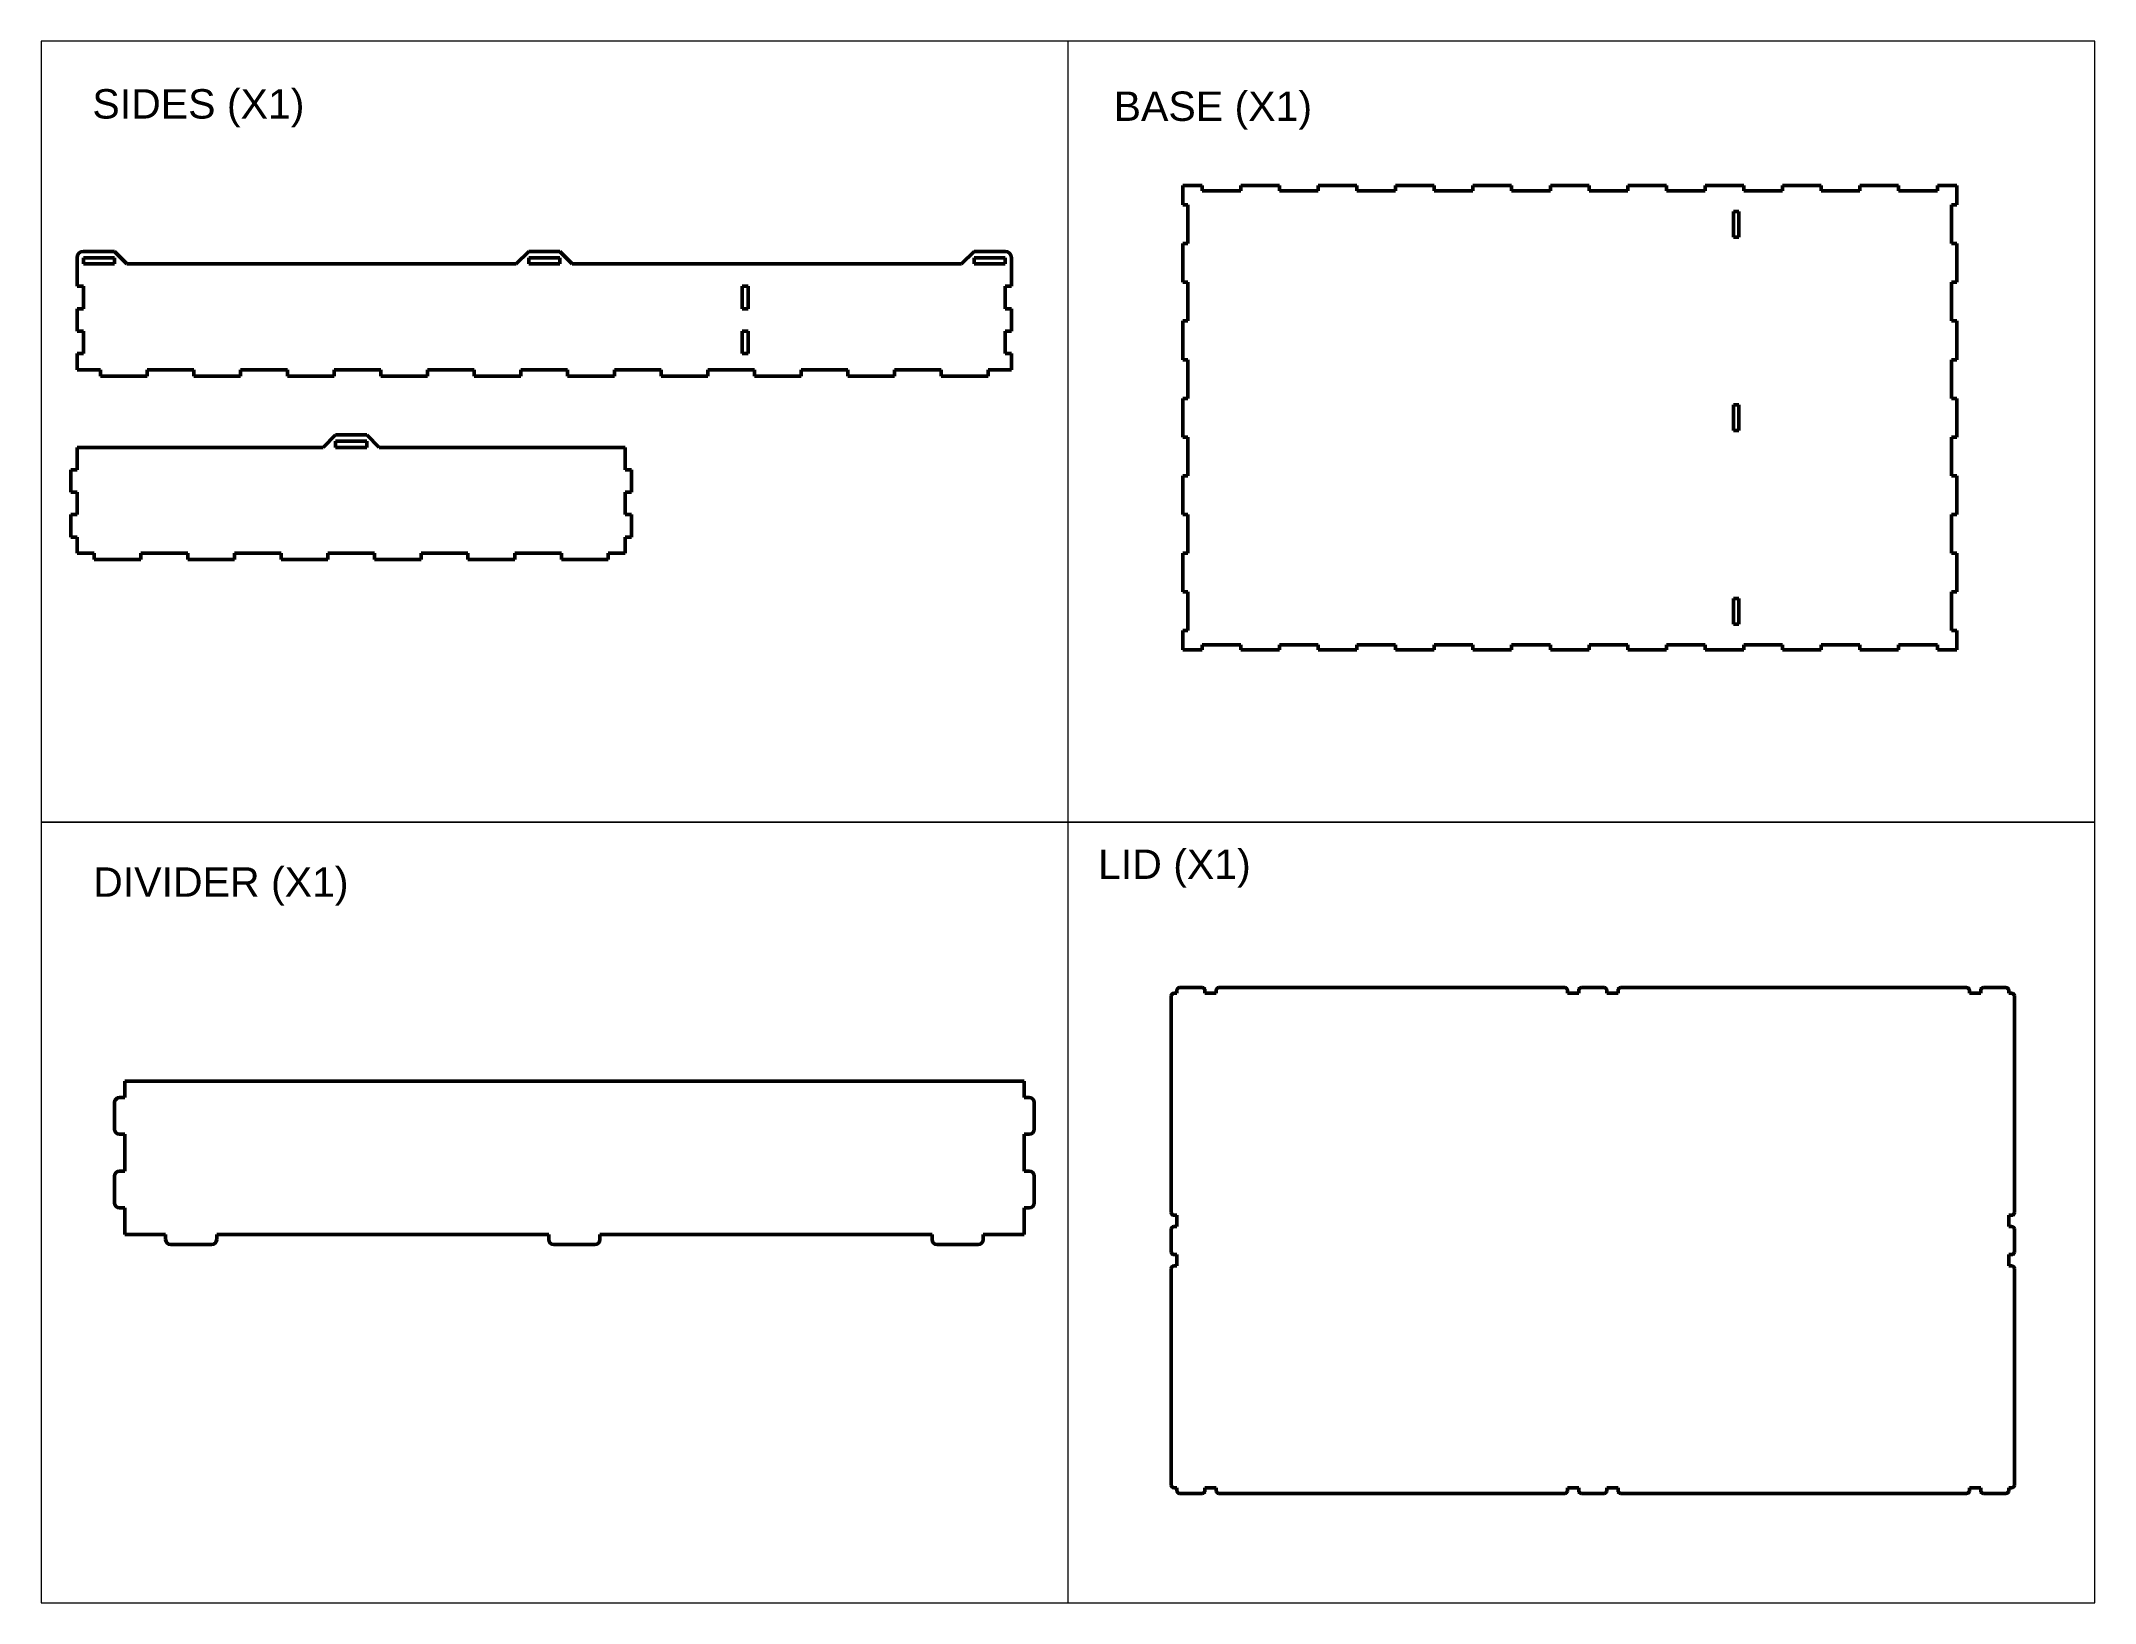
# Paper-space layout '2MM ACRYLIC' of a CAD drawing. Header units: inches. Extents: x 0 to 10.5, y 0 to 8.
# The model-space entities are those that its viewports show. They can reach past a viewport. Long polylines and large blocks are cut down to what shows.
import ezdxf

# ---------------------------------------------------------------- set-up
doc = ezdxf.new("R2010")
doc.units = ezdxf.units.IN
doc.header["$MEASUREMENT"] = 0
doc.layers.add('Layer 2', color=7, linetype='Continuous')
doc.styles.add('textstyle10', font='arial.ttf')

msp = doc.modelspace()

# ---------------------------------------------------------------- linework, layer by layer
msp.add_lwpolyline([(15.67, 87.45), (2381.81, 87.45), (2381.81, 431.18), (15.67, 431.18)], close=True)
at = {"layer": 'Layer 2', "color": 18, "lineweight": 50, "true_color": 0x020202}
for points in [[(151.16, 376.29), (151.16, 379.49)], [(151.16, 379.49), (327.16, 379.49)], [(327.16, 379.49), (327.16, 376.29)], [(149.16, 370.09), (149.16, 375.29)], [(151.16, 376.29), (150.16, 376.29)], [(328.16, 376.29), (327.16, 376.29)], [(329.16, 370.09), (329.16, 375.29)], [(151.16, 369.09), (150.16, 369.09)], [(151.16, 369.09), (151.16, 361.89)], [(328.16, 369.09), (327.16, 369.09)], [(327.16, 361.89), (327.16, 369.09)], [(151.16, 361.89), (150.16, 361.89)], [(327.16, 361.89), (328.16, 361.89)], [(149.16, 360.89), (149.16, 355.69)], [(329.16, 355.69), (329.16, 360.89)], [(151.16, 354.69), (150.16, 354.69)], [(151.16, 354.69), (151.16, 349.49)], [(327.16, 354.69), (328.16, 354.69)], [(327.16, 354.69), (327.16, 349.49)], [(151.16, 349.49), (159.16, 349.49)], [(159.16, 349.49), (159.16, 348.49)], [(160.16, 347.49), (168.16, 347.49)], [(169.16, 348.49), (169.16, 349.49)], [(169.16, 349.49), (234.16, 349.49)], [(234.16, 349.49), (234.16, 348.49)], [(235.16, 347.49), (243.16, 347.49)], [(244.16, 349.49), (309.16, 349.49)], [(244.16, 348.49), (244.16, 349.49)], [(309.16, 349.49), (309.16, 348.49)], [(310.16, 347.49), (318.16, 347.49)], [(319.16, 349.49), (327.16, 349.49)], [(319.16, 349.49), (319.16, 348.49)], [(542.6, 349.38), (542.6, 341.88)], [(542.6, 349.38), (550.1, 349.38)], [(550.1, 349.38), (550.1, 347.38)], [(550.1, 347.38), (565.1, 347.38)], [(565.1, 347.38), (565.1, 349.38)], [(580.1, 349.38), (565.1, 349.38)], [(580.1, 347.38), (580.1, 349.38)], [(595.1, 347.38), (580.1, 347.38)], [(595.1, 347.38), (595.1, 349.38)], [(610.1, 349.38), (595.1, 349.38)], [(610.1, 349.38), (610.1, 347.38)], [(625.1, 347.38), (610.1, 347.38)], [(625.1, 347.38), (625.1, 349.38)], [(640.1, 349.38), (625.1, 349.38)], [(640.1, 349.38), (640.1, 347.38)], [(655.1, 347.38), (640.1, 347.38)], [(655.1, 347.38), (655.1, 349.38)], [(655.1, 349.38), (670.1, 349.38)], [(670.1, 347.38), (670.1, 349.38)], [(685.1, 347.38), (670.1, 347.38)], [(685.1, 347.38), (685.1, 349.38)], [(700.1, 349.38), (685.1, 349.38)], [(700.1, 347.38), (700.1, 349.38)], [(715.1, 347.38), (700.1, 347.38)], [(715.1, 347.38), (715.1, 349.38)], [(730.1, 349.38), (715.1, 349.38)], [(730.1, 347.38), (730.1, 349.38)], [(745.1, 347.38), (730.1, 347.38)], [(745.1, 349.38), (745.1, 347.38)], [(745.1, 349.38), (760.1, 349.38)], [(760.1, 349.38), (760.1, 347.38)], [(775.1, 347.38), (760.1, 347.38)], [(775.1, 347.38), (775.1, 349.38)], [(775.1, 349.38), (790.1, 349.38)], [(790.1, 349.38), (790.1, 347.38)], [(805.1, 347.38), (790.1, 347.38)], [(805.1, 349.38), (820.1, 349.38)], [(805.1, 347.38), (805.1, 349.38)], [(820.1, 349.38), (820.1, 347.38)], [(835.1, 347.38), (820.1, 347.38)], [(842.6, 349.38), (835.1, 349.38)], [(835.1, 349.38), (835.1, 347.38)], [(842.6, 349.38), (842.6, 341.88)], [(1102.19, 345.81), (1103.19, 345.81)], [(1103.19, 346.81), (1103.19, 345.81)], [(1104.19, 347.81), (1112.19, 347.81)], [(1113.19, 346.81), (1113.19, 345.81)], [(1117.19, 345.81), (1113.19, 345.81)], [(1117.19, 345.81), (1117.19, 346.81)], [(1118.19, 347.81), (1241.19, 347.81)], [(1242.19, 345.81), (1242.19, 346.81)], [(1242.19, 345.81), (1246.19, 345.81)], [(1246.19, 345.81), (1246.19, 346.81)], [(1247.19, 347.81), (1255.19, 347.81)], [(1256.19, 346.81), (1256.19, 345.81)], [(1256.19, 345.81), (1260.19, 345.81)], [(1260.19, 346.81), (1260.19, 345.81)], [(1261.19, 347.81), (1384.19, 347.81)], [(1385.19, 345.81), (1385.19, 346.81)], [(1385.19, 345.81), (1389.19, 345.81)], [(1389.19, 346.81), (1389.19, 345.81)], [(1390.19, 347.81), (1398.19, 347.81)], [(1399.19, 345.81), (1399.19, 346.81)], [(1399.19, 345.81), (1400.19, 345.81)], [(544.6, 341.88), (542.6, 341.88)], [(544.6, 341.88), (544.6, 326.88)], [(842.6, 341.88), (840.6, 341.88)], [(840.6, 326.88), (840.6, 341.88)], [(1101.19, 267.81), (1101.19, 344.81)], [(1401.19, 267.81), (1401.19, 344.81)], [(756.1, 339.38), (756.1, 329.38)], [(758.1, 339.38), (756.1, 339.38)], [(758.1, 329.38), (758.1, 339.38)], [(542.6, 326.88), (542.6, 311.88)], [(542.6, 326.88), (544.6, 326.88)], [(758.1, 329.38), (756.1, 329.38)], [(842.6, 326.88), (840.6, 326.88)], [(842.6, 311.88), (842.6, 326.88)], [(542.6, 311.88), (544.6, 311.88)], [(544.6, 311.88), (544.6, 296.88)], [(840.6, 311.88), (842.6, 311.88)], [(840.6, 296.88), (840.6, 311.88)], [(542.6, 281.88), (542.6, 296.88)], [(542.6, 296.88), (544.6, 296.88)], [(842.6, 296.88), (840.6, 296.88)], [(842.6, 281.88), (842.6, 296.88)], [(544.6, 281.88), (542.6, 281.88)], [(544.6, 281.88), (544.6, 266.88)], [(840.6, 281.88), (842.6, 281.88)], [(840.6, 266.88), (840.6, 281.88)], [(88.49, 266.09), (88.49, 275.29)], [(100.49, 277.29), (90.49, 277.29)], [(90.49, 275.29), (90.49, 273.29)], [(100.49, 275.29), (90.49, 275.29)], [(104.49, 273.29), (100.49, 277.29)], [(100.49, 273.29), (100.49, 275.29)], [(229.49, 273.29), (233.49, 277.29)], [(233.49, 277.29), (243.49, 277.29)], [(233.49, 273.29), (233.49, 275.29)], [(243.49, 275.29), (233.49, 275.29)], [(243.49, 277.29), (247.49, 273.29)], [(243.49, 273.29), (243.49, 275.29)], [(372.49, 273.29), (376.49, 277.29)], [(386.49, 277.29), (376.49, 277.29)], [(376.49, 275.29), (386.49, 275.29)], [(376.49, 275.29), (376.49, 273.29)], [(386.49, 275.29), (386.49, 273.29)], [(388.49, 266.09), (388.49, 275.29)], [(100.49, 273.29), (90.49, 273.29)], [(104.49, 273.29), (229.49, 273.29)], [(233.49, 273.29), (243.49, 273.29)], [(247.49, 273.29), (372.49, 273.29)], [(386.49, 273.29), (376.49, 273.29)], [(90.49, 266.09), (88.49, 266.09)], [(90.49, 266.09), (90.49, 258.89)], [(301.99, 266.09), (303.99, 266.09)], [(301.99, 258.89), (301.99, 266.09)], [(303.99, 266.09), (303.99, 258.89)], [(386.49, 266.09), (388.49, 266.09)], [(386.49, 258.89), (386.49, 266.09)], [(542.6, 266.88), (542.6, 251.88)], [(542.6, 266.88), (544.6, 266.88)], [(842.6, 266.88), (840.6, 266.88)], [(842.6, 266.88), (842.6, 251.88)], [(1102.19, 266.81), (1103.19, 266.81)], [(1103.19, 262.81), (1103.19, 266.81)], [(1400.19, 266.81), (1399.19, 266.81)], [(1399.19, 262.81), (1399.19, 266.81)], [(756.1, 264.38), (758.1, 264.38)], [(756.1, 254.38), (756.1, 264.38)], [(758.1, 264.38), (758.1, 254.38)], [(1101.19, 261.81), (1101.19, 253.81)], [(1102.19, 262.81), (1103.19, 262.81)], [(1400.19, 262.81), (1399.19, 262.81)], [(1401.19, 253.81), (1401.19, 261.81)], [(88.49, 258.89), (88.49, 251.69)], [(90.49, 258.89), (88.49, 258.89)], [(303.99, 258.89), (301.99, 258.89)], [(386.49, 258.89), (388.49, 258.89)], [(388.49, 258.89), (388.49, 251.69)], [(758.1, 254.38), (756.1, 254.38)], [(90.49, 251.69), (88.49, 251.69)], [(90.49, 251.69), (90.49, 244.49)], [(303.99, 251.69), (301.99, 251.69)], [(301.99, 244.49), (301.99, 251.69)], [(303.99, 251.69), (303.99, 244.49)], [(388.49, 251.69), (386.49, 251.69)], [(386.49, 244.49), (386.49, 251.69)], [(544.6, 251.88), (542.6, 251.88)], [(544.6, 236.88), (544.6, 251.88)], [(842.6, 251.88), (840.6, 251.88)], [(840.6, 251.88), (840.6, 236.88)], [(1102.19, 252.81), (1103.19, 252.81)], [(1103.19, 248.81), (1103.19, 252.81)], [(1399.19, 252.81), (1400.19, 252.81)], [(1399.19, 248.81), (1399.19, 252.81)], [(1101.19, 170.81), (1101.19, 247.81)], [(1103.19, 248.81), (1102.19, 248.81)], [(1399.19, 248.81), (1400.19, 248.81)], [(1401.19, 170.81), (1401.19, 247.81)], [(88.49, 239.29), (88.49, 244.49)], [(90.49, 244.49), (88.49, 244.49)], [(303.99, 244.49), (301.99, 244.49)], [(388.49, 244.49), (386.49, 244.49)], [(388.49, 239.29), (388.49, 244.49)], [(88.49, 239.29), (95.99, 239.29)], [(95.99, 237.29), (95.99, 239.29)], [(110.99, 237.29), (95.99, 237.29)], [(110.99, 237.29), (110.99, 239.29)], [(110.99, 239.29), (125.99, 239.29)], [(125.99, 237.29), (125.99, 239.29)], [(140.99, 237.29), (125.99, 237.29)], [(140.99, 239.29), (140.99, 237.29)], [(140.99, 239.29), (155.99, 239.29)], [(155.99, 237.29), (155.99, 239.29)], [(170.99, 237.29), (155.99, 237.29)], [(170.99, 239.29), (170.99, 237.29)], [(170.99, 239.29), (185.99, 239.29)], [(185.99, 237.29), (185.99, 239.29)], [(200.99, 237.29), (185.99, 237.29)], [(200.99, 237.29), (200.99, 239.29)], [(200.99, 239.29), (215.99, 239.29)], [(215.99, 237.29), (215.99, 239.29)], [(230.99, 237.29), (215.99, 237.29)], [(230.99, 239.29), (245.99, 239.29)], [(230.99, 237.29), (230.99, 239.29)], [(245.99, 237.29), (245.99, 239.29)], [(260.99, 237.29), (245.99, 237.29)], [(260.99, 239.29), (275.99, 239.29)], [(260.99, 237.29), (260.99, 239.29)], [(275.99, 237.29), (275.99, 239.29)], [(290.99, 237.29), (275.99, 237.29)], [(290.99, 239.29), (305.99, 239.29)], [(290.99, 237.29), (290.99, 239.29)], [(305.99, 239.29), (305.99, 237.29)], [(320.99, 237.29), (305.99, 237.29)], [(320.99, 239.29), (335.99, 239.29)], [(320.99, 237.29), (320.99, 239.29)], [(335.99, 239.29), (335.99, 237.29)], [(350.99, 237.29), (335.99, 237.29)], [(350.99, 239.29), (365.99, 239.29)], [(350.99, 237.29), (350.99, 239.29)], [(365.99, 237.29), (365.99, 239.29)], [(380.99, 237.29), (365.99, 237.29)], [(380.99, 239.29), (388.49, 239.29)], [(380.99, 237.29), (380.99, 239.29)], [(542.6, 236.88), (542.6, 221.88)], [(544.6, 236.88), (542.6, 236.88)], [(840.6, 236.88), (842.6, 236.88)], [(842.6, 221.88), (842.6, 236.88)], [(544.6, 221.88), (542.6, 221.88)], [(544.6, 206.88), (544.6, 221.88)], [(842.6, 221.88), (840.6, 221.88)], [(840.6, 221.88), (840.6, 206.88)], [(171.49, 218.37), (167.49, 214.37)], [(171.49, 218.37), (181.49, 218.37)], [(181.49, 218.37), (185.49, 214.37)], [(167.49, 214.37), (88.49, 214.37)], [(88.49, 214.37), (88.49, 207.17)], [(171.49, 216.37), (171.49, 214.37)], [(181.49, 216.37), (171.49, 216.37)], [(181.49, 214.37), (171.49, 214.37)], [(181.49, 216.37), (181.49, 214.37)], [(264.49, 214.37), (185.49, 214.37)], [(264.49, 207.17), (264.49, 214.37)], [(88.49, 207.17), (86.49, 207.17)], [(86.49, 199.97), (86.49, 207.17)], [(266.49, 207.17), (264.49, 207.17)], [(266.49, 207.17), (266.49, 199.97)], [(542.6, 191.88), (542.6, 206.88)], [(544.6, 206.88), (542.6, 206.88)], [(842.6, 206.88), (840.6, 206.88)], [(842.6, 191.88), (842.6, 206.88)], [(88.49, 199.97), (86.49, 199.97)], [(88.49, 199.97), (88.49, 192.77)], [(264.49, 192.77), (264.49, 199.97)], [(266.49, 199.97), (264.49, 199.97)], [(88.49, 192.77), (86.49, 192.77)], [(86.49, 185.57), (86.49, 192.77)], [(266.49, 192.77), (264.49, 192.77)], [(266.49, 185.57), (266.49, 192.77)], [(544.6, 191.88), (542.6, 191.88)], [(544.6, 176.88), (544.6, 191.88)], [(758.1, 189.38), (756.1, 189.38)], [(756.1, 179.38), (756.1, 189.38)], [(758.1, 189.38), (758.1, 179.38)], [(842.6, 191.88), (840.6, 191.88)], [(840.6, 191.88), (840.6, 176.88)], [(88.49, 185.57), (86.49, 185.57)], [(88.49, 185.57), (88.49, 180.37)], [(264.49, 180.37), (264.49, 185.57)], [(266.49, 185.57), (264.49, 185.57)], [(88.49, 180.37), (93.99, 180.37)], [(93.99, 180.37), (93.99, 178.37)], [(93.99, 178.37), (108.99, 178.37)], [(108.99, 180.37), (123.99, 180.37)], [(108.99, 180.37), (108.99, 178.37)], [(123.99, 180.37), (123.99, 178.37)], [(123.99, 178.37), (138.99, 178.37)], [(138.99, 180.37), (153.99, 180.37)], [(138.99, 178.37), (138.99, 180.37)], [(153.99, 178.37), (153.99, 180.37)], [(153.99, 178.37), (168.99, 178.37)], [(168.99, 180.37), (183.99, 180.37)], [(168.99, 178.37), (168.99, 180.37)], [(183.99, 180.37), (183.99, 178.37)], [(183.99, 178.37), (198.99, 178.37)], [(198.99, 178.37), (198.99, 180.37)], [(198.99, 180.37), (213.99, 180.37)], [(213.99, 178.37), (213.99, 180.37)], [(213.99, 178.37), (228.99, 178.37)], [(228.99, 180.37), (228.99, 178.37)], [(243.99, 180.37), (228.99, 180.37)], [(243.99, 180.37), (243.99, 178.37)], [(243.99, 178.37), (258.99, 178.37)], [(258.99, 180.37), (258.99, 178.37)], [(264.49, 180.37), (258.99, 180.37)], [(542.6, 169.38), (542.6, 176.88)], [(542.6, 176.88), (544.6, 176.88)], [(758.1, 179.38), (756.1, 179.38)], [(840.6, 176.88), (842.6, 176.88)], [(842.6, 169.38), (842.6, 176.88)], [(542.6, 169.38), (550.1, 169.38)], [(550.1, 171.38), (550.1, 169.38)], [(550.1, 171.38), (565.1, 171.38)], [(565.1, 169.38), (565.1, 171.38)], [(580.1, 169.38), (565.1, 169.38)], [(580.1, 169.38), (580.1, 171.38)], [(580.1, 171.38), (595.1, 171.38)], [(595.1, 169.38), (595.1, 171.38)], [(610.1, 169.38), (595.1, 169.38)], [(610.1, 169.38), (610.1, 171.38)], [(610.1, 171.38), (625.1, 171.38)], [(625.1, 171.38), (625.1, 169.38)], [(640.1, 169.38), (625.1, 169.38)], [(640.1, 171.38), (655.1, 171.38)], [(640.1, 171.38), (640.1, 169.38)], [(655.1, 171.38), (655.1, 169.38)], [(655.1, 169.38), (670.1, 169.38)], [(670.1, 171.38), (685.1, 171.38)], [(670.1, 169.38), (670.1, 171.38)], [(685.1, 169.38), (685.1, 171.38)], [(685.1, 169.38), (700.1, 169.38)], [(700.1, 171.38), (715.1, 171.38)], [(700.1, 171.38), (700.1, 169.38)], [(715.1, 171.38), (715.1, 169.38)], [(730.1, 169.38), (715.1, 169.38)], [(730.1, 171.38), (745.1, 171.38)], [(730.1, 169.38), (730.1, 171.38)], [(745.1, 169.38), (745.1, 171.38)], [(745.1, 169.38), (760.1, 169.38)], [(760.1, 171.38), (775.1, 171.38)], [(760.1, 171.38), (760.1, 169.38)], [(775.1, 169.38), (775.1, 171.38)], [(775.1, 169.38), (790.1, 169.38)], [(790.1, 171.38), (805.1, 171.38)], [(790.1, 171.38), (790.1, 169.38)], [(805.1, 171.38), (805.1, 169.38)], [(805.1, 169.38), (820.1, 169.38)], [(820.1, 171.38), (835.1, 171.38)], [(820.1, 169.38), (820.1, 171.38)], [(835.1, 169.38), (835.1, 171.38)], [(842.6, 169.38), (835.1, 169.38)], [(1102.19, 169.81), (1103.19, 169.81)], [(1103.19, 168.81), (1103.19, 169.81)], [(1113.19, 168.81), (1113.19, 169.81)], [(1117.19, 169.81), (1113.19, 169.81)], [(1117.19, 168.81), (1117.19, 169.81)], [(1246.19, 169.81), (1242.19, 169.81)], [(1242.19, 169.81), (1242.19, 168.81)], [(1246.19, 169.81), (1246.19, 168.81)], [(1260.19, 169.81), (1256.19, 169.81)], [(1256.19, 168.81), (1256.19, 169.81)], [(1260.19, 169.81), (1260.19, 168.81)], [(1389.19, 169.81), (1385.19, 169.81)], [(1385.19, 168.81), (1385.19, 169.81)], [(1389.19, 169.81), (1389.19, 168.81)], [(1400.19, 169.81), (1399.19, 169.81)], [(1399.19, 168.81), (1399.19, 169.81)], [(1112.19, 167.81), (1104.19, 167.81)], [(1241.19, 167.81), (1118.19, 167.81)], [(1255.19, 167.81), (1247.19, 167.81)], [(1384.19, 167.81), (1261.19, 167.81)], [(1390.19, 167.81), (1398.19, 167.81)]]:
    msp.add_lwpolyline(points, dxfattribs=at)
for points in [[(150.16, 376.29), (149.6, 376.29), (149.16, 375.84), (149.16, 375.29)], [(329.16, 375.29), (329.16, 375.84), (328.71, 376.29), (328.16, 376.29)], [(149.16, 370.09), (149.16, 369.54), (149.6, 369.09), (150.16, 369.09)], [(328.16, 369.09), (328.71, 369.09), (329.16, 369.54), (329.16, 370.09)], [(150.16, 361.89), (149.6, 361.89), (149.16, 361.44), (149.16, 360.89)], [(329.16, 360.89), (329.16, 361.44), (328.71, 361.89), (328.16, 361.89)], [(149.16, 355.69), (149.16, 355.14), (149.6, 354.69), (150.16, 354.69)], [(328.16, 354.69), (328.71, 354.69), (329.16, 355.14), (329.16, 355.69)], [(159.16, 348.49), (159.16, 347.94), (159.6, 347.49), (160.16, 347.49)], [(168.16, 347.49), (168.71, 347.49), (169.16, 347.94), (169.16, 348.49)], [(234.16, 348.49), (234.16, 347.94), (234.6, 347.49), (235.16, 347.49)], [(243.16, 347.49), (243.71, 347.49), (244.16, 347.94), (244.16, 348.49)], [(309.16, 348.49), (309.16, 347.94), (309.6, 347.49), (310.16, 347.49)], [(318.16, 347.49), (318.71, 347.49), (319.16, 347.94), (319.16, 348.49)], [(1102.19, 345.81), (1101.64, 345.81), (1101.19, 345.36), (1101.19, 344.81)], [(1104.19, 347.81), (1103.64, 347.81), (1103.19, 347.36), (1103.19, 346.81)], [(1113.19, 346.81), (1113.19, 347.36), (1112.74, 347.81), (1112.19, 347.81)], [(1118.19, 347.81), (1117.64, 347.81), (1117.19, 347.36), (1117.19, 346.81)], [(1242.19, 346.81), (1242.19, 347.36), (1241.74, 347.81), (1241.19, 347.81)], [(1247.19, 347.81), (1246.64, 347.81), (1246.19, 347.36), (1246.19, 346.81)], [(1256.19, 346.81), (1256.19, 347.36), (1255.74, 347.81), (1255.19, 347.81)], [(1261.19, 347.81), (1260.64, 347.81), (1260.19, 347.36), (1260.19, 346.81)], [(1385.19, 346.81), (1385.19, 347.36), (1384.74, 347.81), (1384.19, 347.81)], [(1390.19, 347.81), (1389.64, 347.81), (1389.19, 347.36), (1389.19, 346.81)], [(1399.19, 346.81), (1399.19, 347.36), (1398.74, 347.81), (1398.19, 347.81)], [(1401.19, 344.81), (1401.19, 345.36), (1400.74, 345.81), (1400.19, 345.81)], [(90.49, 277.29), (89.39, 277.29), (88.49, 276.39), (88.49, 275.29)], [(388.49, 275.29), (388.49, 276.39), (387.6, 277.29), (386.49, 277.29)], [(1101.19, 267.81), (1101.19, 267.25), (1101.64, 266.81), (1102.19, 266.81)], [(1400.19, 266.81), (1400.74, 266.81), (1401.19, 267.25), (1401.19, 267.81)], [(1102.19, 262.81), (1101.64, 262.81), (1101.19, 262.36), (1101.19, 261.81)], [(1401.19, 261.81), (1401.19, 262.36), (1400.74, 262.81), (1400.19, 262.81)], [(1101.19, 253.81), (1101.19, 253.25), (1101.64, 252.81), (1102.19, 252.81)], [(1400.19, 252.81), (1400.74, 252.81), (1401.19, 253.25), (1401.19, 253.81)], [(1102.19, 248.81), (1101.64, 248.81), (1101.19, 248.36), (1101.19, 247.81)], [(1401.19, 247.81), (1401.19, 248.36), (1400.74, 248.81), (1400.19, 248.81)], [(1101.19, 170.81), (1101.19, 170.25), (1101.64, 169.81), (1102.19, 169.81)], [(1400.19, 169.81), (1400.74, 169.81), (1401.19, 170.25), (1401.19, 170.81)], [(1103.19, 168.81), (1103.19, 168.25), (1103.64, 167.81), (1104.19, 167.81)], [(1112.19, 167.81), (1112.74, 167.81), (1113.19, 168.25), (1113.19, 168.81)], [(1117.19, 168.81), (1117.19, 168.25), (1117.64, 167.81), (1118.19, 167.81)], [(1241.19, 167.81), (1241.74, 167.81), (1242.19, 168.25), (1242.19, 168.81)], [(1246.19, 168.81), (1246.19, 168.25), (1246.64, 167.81), (1247.19, 167.81)], [(1255.19, 167.81), (1255.74, 167.81), (1256.19, 168.25), (1256.19, 168.81)], [(1260.19, 168.81), (1260.19, 168.25), (1260.64, 167.81), (1261.19, 167.81)], [(1384.19, 167.81), (1384.74, 167.81), (1385.19, 168.25), (1385.19, 168.81)], [(1389.19, 168.81), (1389.19, 168.25), (1389.64, 167.81), (1390.19, 167.81)], [(1398.19, 167.81), (1398.74, 167.81), (1399.19, 168.25), (1399.19, 168.81)]]:
    msp.add_open_spline(points, degree=3, dxfattribs=at)

psp = doc.layouts.new('2MM ACRYLIC')

# ---------------------------------------------------------------- texts
at = {"char_height": 0.15, "attachment_point": 1, "style": 'textstyle10'}
for s, insert in [('SIDES (X1)', (0.273, 7.739)), ('BASE (X1)', (5.487, 7.727)), ('LID (X1)', (5.407, 3.857)), ('DIVIDER (X1)', (0.277, 3.766))]:
    psp.add_mtext_dynamic_manual_height_columns(s, width=3.45858, gutter_width=1, heights=[0], dxfattribs=dict(at, insert=insert))

# ---------------------------------------------------------------- viewports
at = {"layer": '0', "view_target_point": (300, -450)}
for center, view_center_point, view_height, status in [((2.633, 5.991), (-58.183, 669.455), 250.77973, 3), ((2.633, 2.004), (-64.706, 803.789), 152.84595, 4), ((7.875, 2.004), (947.14, 717.792), 277.84376, 5)]:
    psp.add_viewport(center=center, size=(5.243, 3.98704), view_center_point=view_center_point, view_height=view_height, status=status, dxfattribs=at)
psp.add_viewport(center=(7.875, 5.991), size=(5.243, 3.98704), view_center_point=(397.141, 704.032), view_height=302.68445, dxfattribs=at)

doc.saveas('drawing.dxf')
